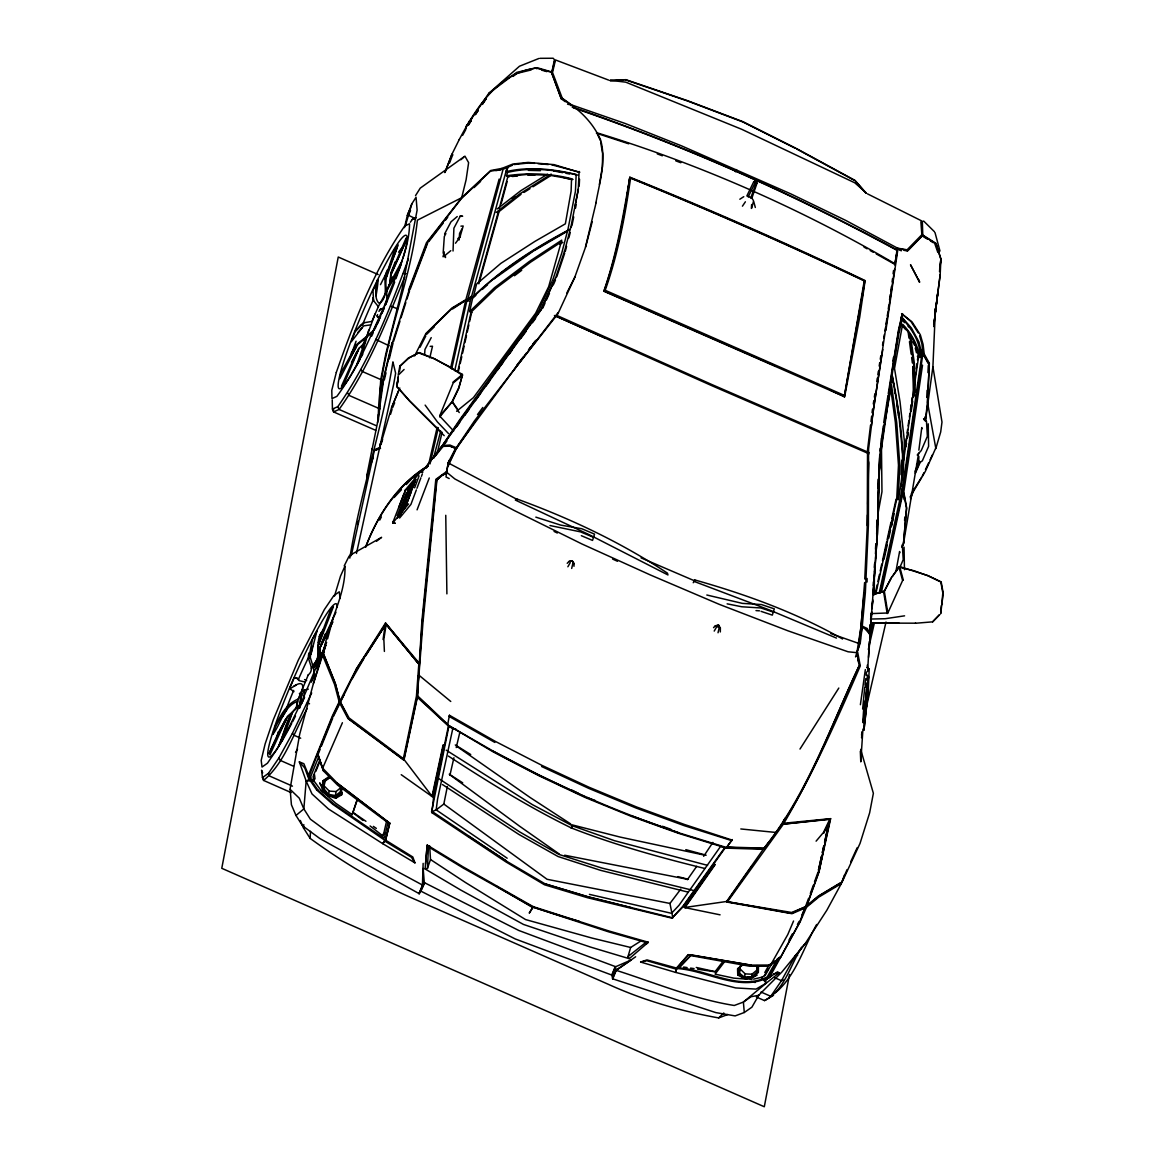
<?xml version="1.0" encoding="UTF-8"?>
<svg xmlns="http://www.w3.org/2000/svg" width="1165" height="1165" viewBox="0 0 1165 1165"><rect width="100%" height="100%" fill="white"/><g stroke="black" fill="none" stroke-linecap="round" stroke-linejoin="round"><path stroke-width="1.5" d="M378.348 420.114L379.193 405.012M378.334 420.361L378.363 414.711M864.765 579.005L867.27 525.648L867.532 449.996L870.546 425.123M867.066 582.019L867.11 578.466M573.981 566.307L574.025 563.656L572.19 560.744L569.015 561.457L567.209 563.321M720.319 631.954L720.363 627.979L718.543 625.066L715.354 625.78L713.548 627.644M866.454 698.272L867.954 686.447L867.008 682.617M867.881 505.362L868.508 462.534M751.92 979.532L743.896 978.294L737.765 975.047L738.086 968.363M738.013 973.663L743.896 978.294L752.299 977.755L758.357 972.411L757.032 966.105L756.9 972.178L751.687 976.751L744.45 977.144L739.411 973.125L739.527 967.052L743.445 963.615M758.357 972.411L758.473 965.843M867.27 525.648L867.474 514.93M867.677 504.212L868.493 461.355M319.356 656.798L320.317 646.881L332.622 621.819M319.589 657.118L319.909 647.784L325.283 633.935M867.313 695.228L864.546 721.222L864.809 709.15M739.411 973.125L740.634 964.78M389.838 283.43L390.872 273.032L395.27 261.761M389.984 284.012L391.091 273.964L406.41 240.019L406.104 238.097L391.047 273.076M756.9 972.178L757.002 965.581M876.677 527.497L876.895 520.347M877.827 488.208L878.075 479.281M877.493 520.507L876.677 540.225M877.813 509.833L878.687 479.543M878.993 468.854L879.75 454.598M323.826 788.705L324.831 780.259L323.826 788.705L328.559 794.355L335.476 795.593L340.559 791.705L340.806 788.953M589.417 894.37L671.491 913.316L679.064 905.22L720.654 846.314L726.421 848.149L763.192 849.3C806.792 795.054 830.048 727.572 859.479 665.23L856.668 652.648L848.105 651.788L788.137 630.877L719.213 604.329L650.507 575.029L582.107 544.055L513.911 510.343L454.874 478.961L447.2 472.684L441.753 475.611L436.569 480.271L422.211 622.765L417.303 696.335L403.731 760.075L347.986 718.557L339.597 702.874L344.228 694.325M418.555 675.409L417.376 697.311L404.007 759.959L348.495 718.703L340.238 702.116L335.2 683.098L323.579 653.973M862.653 708.99L864.765 686.971M877.362 519.677L876.663 534.051M877.857 505.377L878.599 483.926M878.963 473.208L882.706 433.438L891.56 385.105L896.773 423.055L899.861 465.84L898.099 499.843C907.797 457.816 899.686 413.939 891.618 372.319M335.68 798.316L335.986 796.976L341.928 792.477L341.665 794.807L335.68 798.316L327.918 795.462L322.472 788.836L322.763 780.958L328.545 776.895L331.617 778.366M340.559 791.705L340.748 786.637M902.001 491.936L922.534 350.112M864.75 704.432L863.964 730.062L868.158 693.175L869.207 669.074L867.095 667.341M874.26 594.849L874.362 575.583M901.142 474.65L901.768 460.19M925.534 420.463L932.903 366.727L935.466 308.142L934.869 313.56M378.348 415.09C379.557 348.291 410.357 286.444 417.376 220.185L461.69 197.715L490.683 170.512L501.911 168.401L512.906 164.032L528.124 162.416L554.132 164.644L579.151 172.274M533.483 906.792L462.898 866.76L427.191 845.076L425.094 868.944L427.453 868.406L428.443 846.853L427.191 845.076L425.516 864.051M866.178 694.631L866.425 689.432M857.105 651.351L860.979 626.755L864.605 582.558M926.758 397.425L927.092 390.333M927.952 372.611L928.287 365.533M940.184 274.591L934.956 315.365L940.184 274.591L940.898 259.329L935.99 243.82L922.665 235.403L907.258 250.912L904.025 250.344M446.763 473.092L442.045 475.014L436.977 479.543L422.968 622.489L417.303 696.335L447.826 725.125M867.619 671.491L869.308 641.653M579.194 186.182L579.544 179.25M727.79 1014.526L718.659 1017.919C680.957 1011.22 643.531 1000.269 608.64 984.44L414.842 899.264C377.722 883.405 342.728 862.085 310.108 838.363L310.502 831.329M379.353 413.153L380.154 398.881L383.474 378.581L392.066 342.525M310.108 838.363L303.584 828.082L303.788 824.587M379.746 395.94L380.737 379.615L385.775 354.073L402.056 289.299L417.114 210.108L416.051 197.249L411.871 203.744L407.546 214.855L414.973 218.394L412.308 219.457L410.342 222.209M874.362 572L874.915 562.972M875.454 553.928L876.007 544.9M863.789 706.34L863.411 720.727M867.051 680.331L867.401 675.03M873.153 585.514L873.386 581.874M874.318 567.355L874.551 563.714M875.483 549.196L875.832 543.749M873.197 594.558L874.012 581.888M874.362 576.457L875.177 563.773M875.512 558.341L876.444 543.851M862.945 729.072L860.775 761.866L860.323 751.207M864.343 710.184L864.313 715.558L863.906 709.339M459.126 239.99L459.578 233.408L461.937 228.966M864.852 707.446L867.954 681.277L866.978 693.845M424.613 354.393L424.963 349.442L431.225 337.617M339.932 701.053L356.359 668.972L385.513 623.013L419.254 664.603L421.832 621.731L435.812 479.368L446.486 471.65L448.598 461.879L455.617 448.292L449.981 446.18L441.768 446.399L421.628 472.407M873.109 594.135L874.012 581.466M874.274 577.84L877.376 534.4L879.764 460.219L892.594 371.679L898.87 333.438L902.467 317.856L911.423 328.02L918.981 342.044L921.835 354.204L920.598 353.927L921.69 355.077L921.719 351.277M918.632 453.258L903.53 543.385L902.074 546.56M918.865 450.127L921.777 427.555L921.966 428.764M868.537 657.351L870.197 634.692L866.92 629.333L862.187 626.988L860.28 642.818L856.77 653.23L857.498 656.143M904.448 569.67L904.069 547.157M941.291 605.596L940.694 613.693L943.228 593.16L941.189 581.947L927.966 575.612L899.686 566.598L891.036 578.16L884.293 591.034L873.066 594.456L883.507 591.733M941.975 603.688L942.674 594.281M333.307 716.664L356.548 669.38L385.921 624.265L418.832 664.006L416.444 696.131L403.381 758.663L432.39 796.729L443.516 745.149L433.642 796.845L431.909 812.66L505.858 861.867L544.492 884.774L587.364 897.691L671.943 918.151L683.258 906.545L714.8 864.372L684.467 907.52L720.087 914.831M339.597 702.874L332.593 716.825L317.521 754.061L322.647 768.157L337.733 783.594L389.78 823.145L385.746 839.455L382.732 843.678L385.586 840.154L412.818 856.989L414.929 862.857L382.732 843.678L328.384 808.932L312.002 793.948L306.162 781.001L309.031 779.618L308.507 775.075L303.861 763.701L299.332 761.91L306.162 781.001L303.847 808.889L310.356 819.17L327.787 832.014L375.29 859.566L422.735 885.196L424.308 882.764L423.157 868.449L422.735 885.196L419.254 893.701L319.924 838.582L302.492 825.752L295.983 815.471L291.425 804.782L290.085 788.967L299.696 734.154L313.414 683.549L324.642 646.022L325.778 645.512L325.195 644.158C330.773 618.12 345.83 592.985 344.971 566.132L340.515 576.093L334.471 596.116M299.522 706.238L297.177 707.767M876.226 253.912L895.04 264.455L897.006 249.893L896.569 250.635L898.011 248.465L885.91 330.321M423.143 863.382L422.444 885.167L418.949 893.671M904.564 520.464L904.87 516.925M903.53 543.385L906.647 507.692L903.792 492.14L922.52 365.155M370.587 324.875L363.786 325.851L358.063 332.302M869.192 633.483C871.988 636.512 863.702 627.382 862.289 625.954L865.362 592.665L868.406 524.92L868.58 449.064L873.59 408.085L882.793 349.485M869.614 628.532L869.935 624.979M871.74 612.135L870.139 633.469L869.338 633.716M872.061 608.669L872.862 599.99M420.652 471.694L405.464 489.824L404.75 492.111M862.187 626.988L861.11 627.513L861.037 625.649L864.095 593.218M869.731 631.037L870.24 625.794M870.91 618.819L871.58 611.843M872.09 606.601L872.585 601.373M688.384 954.645L677.069 967.489L675.569 972.382L640.634 962.057L646.968 959.902L676.778 968.13L688.384 954.645L751.352 965.202M299.507 708.335L301.604 695.316M751.687 976.751L751.949 974.217L756.871 970.154M864.474 710.752L863.149 722.751L863.935 703.369M864.998 705.757L865.682 699.408M863.964 730.062L867.197 700.078M917.35 356.315L919.942 357.466C921.136 342.029 911.074 327.846 900.909 317.142M867.372 698.388L868.158 693.175M933.689 324.365L934.272 318.962M861.547 735.246L861.94 731.707M924.515 420.492L924.908 416.939M871.376 425.997L871.959 420.783M872.352 417.303L894.604 269.231M296.463 707.548L298.458 698.563L308.332 674.71M939.5 271.62L940.898 259.329M925.374 420.682L927.384 403.134L929.262 363.975L923.248 354.393L928.374 363.757M878.978 473.514L880.827 457.466L880.187 448.554M417.376 697.311L448.86 726.378L431.56 811.845L436.176 809.879L443.821 804.054L447.36 786.521M864.969 685.195L865.755 678.583M866.148 675.278L866.542 671.987M864.94 705.102L865.537 700.034M864.313 715.558L866.09 700.383M864.43 715.397L866.25 699.976M866.105 703.194L866.512 699.699M867.343 692.709L868.449 677.054M310.618 654.439L310.283 657.468L312.803 665.506C322.996 656.536 313.807 643.255 321.715 631.969M865.843 687.423L866.25 684.001M866.906 691.588L864.517 721.077M866.236 702.524L866.658 699.015M867.284 693.743L868.522 676.093M939.631 269.363L940.883 258.805L935.99 243.354L922.782 235.082L922.331 221.408L923.714 221.102L934.403 231.675M933.748 326.564L937.781 292.706L934.927 315.395M410.852 485.543L401.168 512.003L410.852 485.543L412.701 483.329L413.968 483.49M870.983 421.57L871.638 416.24M872.061 412.687L872.498 409.133M309.206 652.662C305.55 660.744 316.414 668.157 308.142 675.045M892.113 281.901L892.507 278.668M893.104 273.819L893.511 270.586M880.187 451.03L883.303 426.026M468.243 125.063L471.243 120.636L468.243 125.063L467.981 123.941L488.732 93.404L516.692 72.376L537.167 67.701L536.41 68.691M866.163 695.068L866.789 690.102M866.309 698.723L867.954 686.447M934.272 320.623L933.849 324.088M858.911 643.59L860.92 627.848M896.074 570.646L899.598 551.526L899.846 552.793M335.476 795.593L336.03 791.574L340.937 787.569M888.342 308.696L888.822 305.157M889.55 299.842L890.264 294.527M860.396 638.697L859.697 643.75L830.863 633.614M861.081 633.644L862.013 626.901M861.547 737.736L862.231 732.77M913.957 385.091L914.714 379.732M915.209 376.164L915.719 372.582M916.214 369.014L916.971 363.655M917.481 360.072L917.976 356.505M860.396 704.694L865.333 669.627M921.835 354.204L922.491 349.587M376.062 295.706C382.513 257.873 369.669 297.774 379.659 303.599C390.639 293.915 381.028 281.712 387.421 269.945M399.755 366.553L408.318 358.063L419.313 352.573L434.312 358.645L462.447 374.431L458.879 388.207L452.588 401.299L439.671 415.992L453.636 431.021M907.317 437.894L908.074 432.594L907.346 437.836M907.069 433.016L907.593 429.477M908.103 425.924L908.86 420.609M909.37 417.07L909.894 413.517M910.404 409.978L911.161 404.663M911.671 401.11L912.195 397.571M399.537 371.489L400.396 365.664L408.886 358.048L418.512 352.849L434.137 358.747L448.656 366.261L462.49 375.305L458.69 387.785L452.253 401.284M383.067 639.498L385.28 624.396L386.183 624.251L418.832 664.006M890.73 291.367L891.414 286.634M911.234 411.158L912.719 401.066M397.935 380.038L396.857 386.62L398.255 376.732L396.857 386.62L409.527 400.978L444.2 435.666M751.352 208.448L751.629 204.53M844.64 396.77L603.98 291.294C617.028 254.378 624.425 215.875 629.843 177.182C709.281 209.19 787.831 243.703 865.129 280.605L859.712 317.142L844.64 396.77L830.456 390.217M623.916 79.992L609.921 80.574L625.838 79.671L687.423 100.656L743.008 121.713L796.802 148.727L855.139 180.459L866.09 193.172L856.086 181.944M627.09 195.458L629.843 177.182C623.275 215.554 616.693 254.057 603.907 290.959L605.188 290.274C618.076 253.926 625.095 215.947 630.615 177.881L629.77 177.852C709.019 210.02 787.424 244.475 864.707 281.115L844.552 395.168M903.37 457.801L904.171 452.486M904.695 448.962L905.234 445.423M905.773 441.885L906.312 438.346M903.516 460.83L918.544 356.839C916.404 344.927 910.753 333.641 902.322 324.948M906.02 446.719L906.559 443.181M901.317 485.193L903.37 471.709L904.346 440.705L900.035 401.852L894.516 368.504L902.584 324.263C911.496 333.292 917.758 344.927 919.942 357.466M630.615 177.881C709.441 209.875 787.438 244.14 864.299 280.59L844.232 396.886M862.013 298.706L864.445 282.862M884.978 330.933L885.502 327.525M886.026 324.132L886.813 319.035M887.337 315.628L887.861 312.235M902.642 491.63L922.898 353.781L921.908 343.792L919.622 335.87M380.285 443.603L379.659 447.622L380.445 448.365L375.319 450.404M873.299 403.964L873.823 400.512M874.362 397.076L874.9 393.624M876.764 381.552L877.303 378.115M351.262 555.676L374.387 450.316L379.513 448.292L391.746 407.095L399.275 388.979M449.763 459.622L448.175 462.884L445.991 476.922L449.209 478.567M877.827 374.664L878.381 371.227M879.182 366.072L879.721 362.635M880.259 359.213L880.798 355.776M883.74 422.458L888.007 395.372M888.269 393.668L898.448 330.278L902.176 314.142L912.079 321.962L920.321 334.777L923.059 344.301L924.224 354.014L929.35 363.305L927.515 402.449L935.757 448.03L925.374 471.301L910.083 497.076M761.08 611.363L772.322 615.12L774.317 608.858L761.473 604.562L742.338 603.368L706.82 595.009M308.579 658.735L312.613 639.017L317.288 630.615M325.195 644.158L323.113 656.478L334.588 684.51L339.161 701.84L332.316 716.067L308.507 775.075M882.531 345.248L883.143 341.665M883.754 338.083L884.366 334.515M892.841 361.034L893.453 357.451M599.393 184.405L602.392 166.915L602.611 153.532L600.674 142.188M399.901 365.577L398.182 375.247L404.08 369.48M877.9 514.158L881.963 491.776L881.366 438.186M447.622 724.892L449.428 715.266L495.096 741.26L541.914 765.361L588.878 787.176L636.658 807.01L684.583 824.529L732.086 840.067L726.043 848.004L678.613 833.354L631.547 816.461L584.903 797.37L538.725 775.657L492.97 751.76L447.622 724.892L493.086 751.076L538.958 775.031L584.772 796.7M578.364 188.919L570.821 227.393M595.912 202.856C599.596 182.206 606.397 160.988 600.659 140.033C594.529 125.835 583.767 113.82 571.258 104.85L570.763 105.564M895.608 261.572L897.312 250.082C793.103 193.652 684.219 145.407 572.102 106.991M574.782 207.982L578.262 189.546L579.107 171.459M575.525 208.098L576.151 204.749M377.547 422.633L383.664 379.47L392.212 343.427L408.988 290.522L427.453 242.393L461.515 198.385L490.494 171.138L502.29 169.376L501.911 168.401M449.428 715.266L449.209 716.46L494.848 742.425M789.506 974.479L764.298 1106.75L221.772 868.304L338.243 257.014L378.188 274.576M894.589 264.848L896.642 254.203M829.596 819.679L830.645 818.645L818.908 872.265L806.675 906.195L791.297 913.316L726.625 901.477L684.467 907.52M314.448 665.696L318.234 657.613L311.39 668.39M367.252 335.928L361.077 356.577M366.786 475.873L372.247 448.452M372.028 449.748L377.78 421.308M571.913 225.762L573.719 216.938M818.908 872.265L824.252 845.979M824.966 842.47L828.519 824.937M349.806 558.122C360.436 491.848 382.455 428.108 392.925 361.849L395.619 373.222L393.668 384.275L379.659 447.622L374.533 449.661M357.67 524.425L358.339 521.119M367.004 478.961L367.048 474.33M433.642 796.845L448.394 726.188M596.174 202.346L585.485 247.053M443.093 744.901L432.055 796.132L431.181 795.739M356.519 344.709L340.85 373.106L339.831 378.683L355.908 347.549M366.815 336.816L368.708 330.146M356.461 553.448L379.12 450.069M887.089 539.817L891.007 522.124M891.793 518.6L896.089 499.144M875.629 591.747L877.158 584.815M877.929 581.35L879.458 574.432M880.216 570.966L881.745 564.049M882.502 560.583L886.711 541.536M875.832 593.728L896.701 499.232L898.477 465.228L895.375 422.444L890.643 387.945M888.706 538.361L890.511 530.177M891.24 526.886L894.167 513.707M879.138 593.276L902.715 486.533L901.535 486.009M823.844 845.761L822.301 852.765L823.83 845.863M824.616 842.251L828.475 824.733M824.602 842.368L828.446 824.922M472.437 297.425L471.228 296.9L466.845 300.832L451.685 368.897M472.247 312.686L469.655 311.536L472.757 297.57C500.499 270.207 533.832 249.208 567.908 230.728M462.578 353.228L464.151 346.165M464.937 342.627L466.495 335.549M467.281 332.025L468.854 324.948M469.641 321.409L471.199 314.346M902.948 492.897L881.468 592.024M328.559 794.355L329.273 791.093L324.642 786.404M744.45 977.144L745.178 973.882L740.503 969.353M891.327 526.303L892.885 519.328M869.731 627.833L870.517 624.353M869.833 634.867L872.556 622.736M450.535 368.402L465.694 300.322L469.131 301.036M448.86 726.378L452.792 728.576L437.559 799.074L436.176 809.879L507.168 858.212M902.598 313.618L898.856 329.768L892.594 368.198L879.648 458.063L877.478 533.06L870.139 633.469L867.066 628.386L861.037 625.649M884.046 559.113L887.22 545.031M879.939 593.247L902.511 492.314L902.715 486.533L901.361 486.154M449.894 775.38L453.913 757.76M571.695 568.447L572.787 563.656L574.025 563.656L572.19 560.744L569.015 561.457M718.033 632.77L719.125 627.979L720.363 627.979L715.354 625.78M886.012 622.037L866.207 707.854M428.764 463.888L437.166 427.322M430.016 463.918L438.346 427.672M454.714 370.659L471.228 296.9L472.262 297.57M457.641 371.955L471.068 312.162L495.926 288.308L530.643 262.14L561.676 241.738M458.209 372.203L459.403 367.033M460.204 363.582L461.791 356.679M869.658 638.143L873.226 622.605M868.333 649.415L874.318 623.29M320.026 749.532L318.045 754.469L318.526 757.279L310.822 776.24L311.332 780.594L317.885 790.03L333.569 803.835L383.431 837.985L382.382 835.32L383.431 834.854L386.678 820.786L387.93 822.738L384.523 837.475L385.746 839.455M429.783 357.859L432.506 346.238L430.162 346.369M404.488 227.612L407.328 215.525L410.022 209.904M440.705 431.035L433.482 458.18M437.239 452.967L442.103 432.259M456.243 747.566L459.694 732.901M312.54 646.371L310.909 654.351M311.011 654.046L316.997 630.775M384.348 379.848L385.994 372.873M389.299 358.922L393.013 343.224M608.698 80.123L555.487 59.954L552.53 72.478L562.258 98.239L571.636 104.908L625.343 123.548L681.54 145.858L790.918 193.929L845.717 220.403L897.516 248.145L907.113 249.805L921.792 234.762L921.369 220.753L867.444 193.841M565.36 101.734L561.297 98.865L551.7 73.075L554.438 59.706L553.171 58.25L539.992 58.323M387.741 288.425L392.59 277.081M535.827 517.129L560.642 525.095L581.772 528.735L594.543 534.123L592.534 540.414L581.335 535.696M446.457 472.582L447.229 469.495M448.015 466.422L455.573 449.705M385.586 840.154L389.78 823.145M751.774 208.04L753.566 200.977L755.313 207.457M676.778 968.13L675.569 972.382L735.683 987.935L756.041 989.1L766.191 983.187L779.196 972.819L777.477 971.858L765.39 980.187L766.191 983.187L743.387 1002.06L734.256 1005.482C693.612 999.002 655.298 982.779 616.241 970.343L615.251 966.557L518.789 930.471L424.613 882.764L419.254 893.701M318.598 645.075L333.408 606.703M592.199 221.772L585.747 246.543L574.738 277.372L566.787 293.085M564.515 251.378L570.908 226.811M565.243 251.553L566.598 246.412M568.855 237.835L570.209 232.68M327.54 638.886L333.321 617.334M444.346 251.946L443.05 256.722L444.2 256.213M499.232 208.52L507.925 176.366L526.595 174.502L545.788 175.085M501.183 203.671L507.139 181.624M499.144 179.09L465.869 299.667L452.107 307.924L425.924 333.467L414.609 355.966M385.105 278.974L394.571 249.703L397.935 244.635C394.163 259.81 382.469 274.43 386.795 290.828L387.246 290.289M512.469 165.226L507.692 167.279L506.382 171.605L507.241 172.245L505.799 172.289L507.794 167.833L507.125 167.527L471.403 297.09L466.845 300.832M498.285 211.957L478.422 283.008M498.868 212.205L478.844 283.823M435.098 456.287L459.622 419.866L538.885 310.4L552.88 279.556L561.778 252.936L568.025 229.039L575.437 191.293L576.18 174.444C553.448 169.1 529.376 166.231 506.382 171.605M467.325 300.89L503.091 169.274L507.125 167.527M475.844 295.298L473.238 297.643L476.543 284.114L500.863 263.363L534.924 241.388L565.36 223.84L571.112 191.118L571.534 178.769C550.361 173.206 528.138 172.755 506.513 175.755L507.649 172.391C530.716 166.784 554.962 169.813 577.811 175.143M405.347 225.864L411.871 203.744M532.915 906.545L609.266 931.083L648.322 942.252L629.26 958.679L628.008 956.552L630.644 947.48L641.449 940.636M935.757 448.7L940.694 431.982L941.99 422.079L932.903 366.727M892.288 576.588L898.929 566.787L902.598 580.534L887.846 612.979L870.925 613.62M356.839 364.776L366.32 337.515M371.781 462.083L373.295 457.073M292.459 712.499L283.037 738.683M693.597 890.497L601.941 868.071L559.025 854.469L519.692 831.927L438.375 778.322M393.537 341.534L399.945 321.22M401.022 317.841L405.828 302.609M406.891 299.216L409.57 290.755M381.057 444.36L382.63 439.365M390.479 414.391L392.052 409.396M855.532 656.929L859.188 645.395M293.609 686.302C306.715 677.943 303.279 691.209 298.182 699.029C283.94 704.985 277.285 720.975 272.799 734.445C281.187 723.611 283.357 706.704 297.454 701.345L296.056 708.888L287.449 716.402L279.818 729.756L269.057 753.245L269.974 754.76L285.862 720.057M313.414 683.549L325.778 645.512M327.642 796.117L335.666 803.18L352.18 814.641L357.306 799.001M352.18 814.641L357.262 799.933M401.284 262.649C399.231 275.785 383.227 284.741 387.377 299.07M365.024 341.913C364.558 333.569 374.373 333.015 376.018 326.433A83.691 9.058 -66.4 0 0 380.62 316.414M555.516 278.202L564.603 250.839M556.797 276.731L564.676 253.242M405.464 489.824L399.056 506.659M375.654 430.307L333.583 411.929L332.433 409.09L337.792 406.658C369.261 361.791 389.605 310.007 408.449 258.834M427.453 868.406L430.497 859.522L429.681 845.936M751.876 198.123L757.002 183.225L756.012 180.939L753.726 181.798L746.867 195.924L751.876 198.123L753.231 200.205M393.188 521.454L392.678 522.925L395.212 523.289L392.678 522.925L403.818 494.31M910.477 499.13L914.001 489.052M431.909 812.66L432.23 811.757M690.19 954.703L750.784 965.13L770.589 965.028L780.477 957.528L799.671 922.112L808.568 898.404M810.345 893.468L813.316 885.225M814.495 881.934L818.063 872.046M771.215 839.79L763.716 848.586L726.465 901.681L791.661 912.472L806.326 906.428L818.587 872.454L830.077 819.883L829.349 819.024L830.077 819.883L823.771 833.193M279.323 744.581L290.58 715.456M407.473 496.974L410.75 487.931M397.6 246.208L386.795 276.556M318.293 642.76L330.918 608.902L333.175 606.688M323.433 630.28L318.336 645.221L318.54 656.914L319.865 656.594M750.741 197.933L756.26 183.109L756.012 180.939L753.726 181.798L757.002 183.225L754.483 181.915M384.654 306.089L387.1 299.507M385.833 304.036L387.086 300.686M401.794 512.221L406.352 500.003M411.362 491.368L406.279 504.955L397.163 515.847L406.352 492.635M414.609 487.815L419.08 475.888M671.943 918.151L682.807 906.355L724.747 847.625M805.481 943.169L826.859 910.2L841.319 883.609L844.683 874.595M806.675 906.195L819.184 895.812L841.669 882.473L846.999 869.702M416.356 489.897L410.925 504.416L399.595 518.032M416.968 488.281L420.871 477.839M421.439 476.354L422.371 473.864M408.522 290.289L426.477 242.684L461.69 197.715L466.102 179.774L468.621 162.663L464.937 156.154L420.245 188.133L415.526 195.618M413.327 485.179L404.27 509.12M410.197 289.109L427.628 243.063M323.579 652.254L321.802 657.424M357.946 350.738L343.777 384.508L341.622 386.27M444.841 172.609L451.685 154.756L459.345 139.349M445.205 171.925L452.005 154.13L452.661 154.872L449.574 162.954M417.07 509.848L429.259 477.97M372.727 297.803L373.455 300.512L378.348 306.643L371.926 321.438L363.815 322.778L360.975 324.802L355.15 331.486L351.379 341.68L362.067 327.86M361.747 347.927L364.762 340.18M288.905 720.858L292.371 712.223M326.622 642.425L302.973 698.723L289.269 726.829L276.95 749.226L267.469 763.192L262.008 767.065L261.193 760.352L265.139 743.896L273.353 719.664L298.298 660.133L324.321 609.63L333.802 595.665L339.277 591.791L340.078 598.504M399.377 513.183L403.236 503.411M403.847 501.867L407.532 492.547M398.357 516.343L407.575 493.072L409.687 490.465M404.677 276.921C386.125 322.501 367.936 369.232 339.044 409.439L333.583 411.929L333.51 408.813M321.365 746.241L332.651 718.295M319.807 760.002L313.123 776.443L313.618 780.594L306.162 781.001M315.846 771.317L319.195 763.104M735.261 171.517L736.062 169.551M735.814 171.765L736.615 169.799M420.827 891.269L424.613 882.764M758.881 995.012L751.906 1007.172L744.289 1012.501L735.144 1015.909L715.893 1012.618L612.746 978.848L611.756 975.061L615.251 966.557M612.033 975.309L615.513 966.804L631.284 959.916L615.979 970.125L612.484 978.629M612.746 978.848L616.241 970.343L635.653 956.771M317.521 754.061L309.424 775.366L309.846 780.113L316.647 789.943L332.87 804.389L384.537 840.096M391.6 407.765L399.813 388.018M392.576 407.735L394.629 402.799M312.089 680.273L313.88 675.948M322.647 768.157L342.408 722.722M365.723 546.735C378.13 514.202 397.862 483.737 428.371 465.636L426.055 468.345M341.505 386.139L356.869 351.626M365.664 547.215C377.926 514.406 398.284 484.582 428.283 465.694M375.013 313.953L366.815 336.321L356.286 344.753L351.175 353.243M859.027 665.958C829.844 727.674 807.869 795.477 763.716 848.586L726.144 847.45M793.554 921.005L787.773 934.563L770.589 965.028M526.391 353.082L455.384 449.195L474.49 420.871L558.093 312.599M298.764 679.428L297.308 678.176L294.075 678.074L289.619 688.471L293.915 691.66M899.802 567.588L903.225 559.651L902.293 544.652M915.297 472.32L919.535 462.549M841.319 883.609L818.587 897.239L806.5 907.229L800.209 921.704L769.381 977.624M407.546 214.855L410.24 209.234M410.531 210.443L408.332 215.467L407.328 215.525M380.853 315.278L384.086 307.837M915.035 471.199L919.418 461.194M802.001 914.831L804.869 908.278M291.163 792.593L263.596 780.433L262.46 777.579L268.46 773.342L278.872 757.978L292.415 733.382L311.681 692.942M439.671 415.992L453.17 383.008L462.49 375.305M748.236 196.841L756.012 180.939L756.114 182.628M915.311 473.383L920.437 461.762M353.024 361.106L359.475 347.854M555.574 277.78L541.259 309.337L460.918 419.05L442.613 445.569L443.282 446.297M554.773 279.848L541.288 309.599L442.613 445.569L449.908 445.045L456.942 448.059M542.715 308.201L544.972 303.235M546.472 299.929L549.472 293.303M553.229 285.032L555.472 280.066M269.217 753.274L285.483 719.315M901.943 547.23L903.399 544.055L906.516 508.391L903.661 492.81M842.557 638.988C796.248 612.674 745.833 594.325 694.675 579.908L694.005 581.379L769.628 610.052L836.47 638.085M850.668 861.809L857.265 847.61M842.164 881.905L860.032 843.416L869.643 812.835L873.371 793.292L860.673 749.386M377.344 323.783L379.353 319.472M320.972 644.507L335.971 612.222M303.497 699.466L299.463 707.971L300.279 699.51L302.58 693.379M575 276.848L557.875 313.895L513.619 370.222M922.345 476.092L923.903 472.801M925.461 469.524L928.578 462.971M930.151 459.694L932.481 454.772M377.693 280.75L372.989 290.478L373.557 300.89M378.246 306.759L386.547 291.483M351.481 362.373L358.616 348.699L365.388 342.073M756.347 997.022L764.517 1000.589C784.394 990.541 790.38 965.173 801.564 947.291M280.357 730.819L287.435 717.159L292.619 712.179M307.225 708.538C293.624 732.596 285.192 762.318 263.596 780.433L263.232 777.434M816.65 924.486C803.646 947.174 796.044 975.688 775.439 992.726M391.294 274.125L406.41 240.019M434.05 457.758L435.506 454.831M344.214 565.899L349.107 556.098M693.248 582.733L694.675 579.908M332.782 622.023L320.477 647.099M420.012 347.272L425.808 335.928M352.209 678.758L363.684 658.895M448.787 463.335L456.258 448.875L474.679 422.079M379.717 520.114L381.392 516.896M884.395 591.223L891.356 577.942M444.608 233.932L451.015 221.816L457.233 216.544M445.889 233.553L444.316 236.524L443.166 252.994L445.496 257.538L445.278 255.252L450.797 250.664M388.862 285.25L401.226 262.343M466.291 128.339L465.811 126.839L471.723 118.466L471.286 119.048M788.967 940.14L792.36 933.893M797.443 924.515L799.132 921.384M356.796 364.47L360.218 358.165M459.272 139.538C475.728 108.301 498.067 72.958 536.089 68.051L551.569 72.303L561.297 98.865L562.258 98.239M462.563 135.417L465.811 129.504M350.286 357.306L357.888 344.287L366.48 337.471M780.477 957.528L779.647 957.339L768.565 977.158C740.081 992.711 706.165 970.037 676.69 968.508M816.097 841.159L823.437 832.48L829.771 819.33L782.458 824.238L783.885 823.247C813.388 772.876 837.14 719.431 860.28 665.929L857.702 652.385M764.793 972.513L768.288 966.295M772.308 962.756L765.318 975.178L761.662 977.508L766.191 983.187M783.462 821.005L785.094 818.136M764.444 975.615L765.74 973.328M766.628 971.785L768.376 968.712M567.865 566.773L570.282 562.564M714.203 631.081L716.635 626.887M399.26 269.406L387.435 289.546M315.38 663.176L324.656 648.701M742.425 206.176L745.396 201.793M282.207 717.174L287.114 709.237M911.176 494.018L921.413 477.577M783.331 824.208L727.848 901.259M455.486 243.237L459.884 237.354L463.189 226.01L460.932 226.141M365.562 655.939L384.698 625.838M838.815 688.049L799.991 749.051M408.566 503.95L392.867 522.823M279.556 744.566L282.483 740.314M405.886 505.726L414.813 482.106L407.371 491.834M288.716 705.087L275.158 726.436M356.359 668.972L384.552 625.998M477.504 414.58L482.805 407.473M703.66 856.304L712.878 842.412M725.212 847.858L683.258 906.545M313.487 668.259L320.681 658.385M315.424 664.967L313.312 667.996L314.667 674.273M444.972 443.763L446.938 440.923M456.753 426.696L459.694 422.429M596.422 133.218L596.757 132.737C700.879 164.673 801.374 208.986 895.375 263.974L895.04 264.455M680.782 889.113L669.948 903.443L672.846 917.889L587.699 896.817L544.579 883.769M687.335 879.735L696.699 866.338M715.252 864.517L685.122 907.346L685.937 907.71M728.023 845.411L732.188 839.543M751.862 866.134L726.669 902.016L791.996 913.695L805.758 907.753M464.82 415.221L469.029 409.396M475.335 400.658L480.592 393.377M485.863 386.096L490.072 380.271M497.426 370.077L499.537 367.164M435.71 455.5L443.093 446.384M500.601 365.723L502.712 362.868M509.09 354.276L512.265 349.966M520.755 338.505L526.056 331.355M532.42 322.749L535.594 318.453M528.531 350.228L535.973 340.238M523.129 357.087L516.517 365.577M528.517 349.922L530.672 347.053M532.827 344.185L534.997 341.316M383.431 834.854L384.814 833.019M313.618 780.594L315.001 778.759L314.506 774.608M382.382 835.32L383.766 833.499M436.569 480.286L441.914 475.495L447.2 472.684M861.11 627.513L862.289 625.954M794.661 957.382L805.277 943.446L781.948 971.945L758.663 995.318L751.003 996.73L743.387 1002.06L744.289 1012.501M935.408 242.728L934.767 243.572L937.825 252.383M723.378 960.848L715.004 971.814L697.573 969.163M746.852 979.153L733.746 978.134L715.092 974.144L725.314 960.746M428.735 241.636L443.253 223.025M445.481 220.156L447.709 217.302M408.274 489.504L416.065 479.529M428.298 463.859L441.768 446.399L449.486 445.86L455.617 448.292M377.562 314.579L377.183 316.676L379.557 318.249M411.798 487.844L413.925 485.223M411.682 487.465L413.75 484.917M408.1 490.349L410.619 487.261M411.099 486.679L415.322 481.48M299.813 704.898L296.667 707.956M398.532 516.241L402.755 511.231M401.11 513.852L397.44 518.061M840.839 882.546L818.078 896.278L805.598 906.647L806.5 907.229M401.197 511.799L402.391 510.576M439.729 416.924L452.588 401.299M779.647 957.339L777.332 958.941L767.269 976.852C739.659 991.226 707.475 969.644 679.108 967.94L691.471 954.747L679.399 967.081L677.069 967.489M917.205 455.02L921.238 450.578L927.384 436.293L926.466 421.293L923.568 418.818L925.389 420.783M941.742 604.766L942.427 604.023M897.516 248.145L896.001 249.791C792.608 193.769 684.525 145.873 573.253 107.777M902.293 486.475L902.846 485.863L901.652 485.339M296.376 684.976L289.663 688.85M394.134 497.513L401.43 489.708M406.279 484.509L411.143 479.296M907.113 249.805L907.258 250.912L908.19 250.402L922.665 235.403M379.542 309.992L384.392 307.618M932.626 621.848L939.616 614.654L932.626 621.848L915.326 623.275M380.649 308.74L378.96 311.39M425.778 334.137L451.933 308.594L465.694 300.322L452.588 308.958M426.623 334.311L434.414 326.71M718.659 1017.919L723.8 1012.982M465.811 126.839L467.981 124.742M469.655 311.536L494.528 287.682L529.23 261.528L561.748 240.15L548.671 286.634L535.638 313.239L473.427 397.644L456.607 411.289M474.038 187.594L480.592 181.434M299.434 704.985C286.342 714.451 285.075 732.377 278.668 745.95L278.741 746.183M482.339 289.415L487.538 284.726M494.033 278.857L532.638 251.596M472.917 296.915C501.125 269.29 534.851 247.752 569.612 229.403M467.005 300.177L471.388 296.245L472.597 296.769M460.903 159.722L463.597 157.333M488.732 93.404L519.474 66.23L538.914 58.468M646.196 944.087L648.322 942.252L645.876 942.412L608.421 931.782L532.871 907.098L462.68 867.721L428.443 846.853M295.983 815.471L303.847 808.889L299.288 798.2L290.158 789.404M457.787 238.65L460.408 236.48M452.967 382.193L462.447 374.431M628.008 956.552L645.876 942.412M496.246 212.394L519.896 193.798L551.205 174.095M497.382 212.889L521.032 194.293M366.48 337.267L370.12 334.413M497.222 208.943L520.799 190.696L547.463 174.226M512.221 198.705L514.988 196.565M765.39 980.187L770.779 976.022M376.528 541.244L381.61 537.327L349.66 555.457M324.074 781.948L329.171 778.045L322.763 780.958M775.366 960.615L767.779 966.222L749.663 966.236L689.855 955.431M767.779 966.222L770.516 964.139M514.479 275.741L521.702 270.295M512.993 76.439L517.173 73.322M743.765 964.212L737.547 968.785L737.765 975.047M922.782 235.082L921.865 235.752L921.238 221.801M355.15 331.486L364.106 322.618M412.614 478.262L418.483 474.126M446.21 473.194L446.486 471.65M299.361 693.641L301.75 691.981M304.997 681.991L299.143 680.666L297.002 678.38L294.075 678.074M764.517 1000.589L773.531 995.318M304.182 698.053L304.152 690.059M559.826 244.3L562.768 242.378M739.833 199.23L743.765 196.681M524.017 192.414L529.988 188.672M532.958 186.793L550.856 175.536M534.182 250.664L566.671 231.617M422.837 472.247L420.216 471.738M752.299 977.755L757.075 975.09L753.77 975.891M456.127 447.447L455.384 449.195M412.308 219.457L416.327 217.622M923.248 354.393L924.224 354.014M471.199 120.33L469.364 121.044L469.568 122.849M716.591 625.765L718.543 625.066L719.096 626.872M898.841 567.093L913.855 570.719L927.879 575.743L940.81 581.932L942.791 592.708M459.855 216.18L462.665 216.239L460.16 216.355L453.899 228.194L453.039 251.014M308.303 689.141L303.803 690.19L303.861 691.952M784.03 980.013L781.497 980.682L774.973 977.828M743.896 978.294L750.478 976.692M518.92 72.914L531.167 69.958M753.609 979.139L762.099 977.158M640.634 962.057L646.808 960.732L676.384 969.193M495.897 170.629L500.688 169.697M773.473 973.925L779.196 972.819M904.579 615.834L885.196 618.717L870.459 619.052M432.39 796.729L401.241 774.696M782.458 824.238L827.965 819.213M514.056 164.542L529.274 162.911L534.473 163.362M783.885 823.247L830.645 818.645M512.265 176.498L517.435 176.002M797.617 955.417L795.36 955.606L781.497 980.682L770.779 996.308L760.993 992.027M386.183 624.251L383.853 639.279L384.392 651.424M870.575 623.071L915.661 623.188M875.614 622.896L898.972 623.086M528.357 170.367L540.414 170.673M403.41 273.527L406.003 273.6M549.283 175.187L572.947 179.381M527.774 175.012L534.764 175.231M726.945 847.042L764.022 848.149M726.378 847.465L753.449 848.28M745.178 973.882L751.949 974.217M755.998 610.606L759.478 610.824M329.273 791.093L336.03 791.574M316.647 789.943L317.885 790.03M379.513 448.292L380.445 448.365M537.939 163.653L548.351 164.556M551.817 164.847L579.821 172.202M740.809 828.956L776.749 832.538M451.685 154.756L452.661 154.872M610.256 80.327L625.751 82.162L741.726 129.3L854.79 182.818L866.148 192.793M452.792 728.576L455.85 729.013M683.622 967.037L687.102 967.562M690.597 968.1L694.078 968.625M908.19 250.402L897.909 248.626L901.273 250.854M897.574 249.194L900.807 249.776M669.948 903.443L547.055 879.284L443.821 804.054M312.861 779.458L320.71 790.016L327.918 795.462L335.986 796.976M687.627 879.313L564.676 855.226M554.205 171.022L562.695 172.682M566.088 173.337L569.496 173.993M727.135 603.834L741.799 606.776L760.934 607.97L773.778 612.266M564.049 177.866L572.452 179.57M559.36 854.091L519.415 826.072L450.01 774.871M704.446 855.125L620.159 837.082L572.146 824.878M696.262 967.46L715.281 971.668M567.544 104.18L571.098 104.996L561.108 97.86M687.758 892.04L600.587 870.342L558.064 856.523L518.818 834.402L442.452 784.54M430.497 859.522L465.374 882.444L525.59 919.578L591.907 938.043L630.644 947.48M707.534 865.347L614.436 840.679L572.277 825.752L532.347 804.607L446.195 750.158M631.634 907.753L588.005 896.744L544.987 883.798L506.163 860.979L432.113 811.452M629.26 958.679L590.495 947.072L523.449 924.428L460.699 890.016L425.094 868.944M704.752 868.464C659.565 857.353 614.654 844.916 571.287 827.922C528.59 807.039 488.179 781.963 448.379 756.056M677.841 876.604L688.369 879.342M339.161 701.84L340.238 702.116L335.535 684.204L324.059 655.414M685.806 849.635L706.179 855.212M385.513 623.013L418.919 662.841M568.811 918.384L579.151 921.267M549.982 525.532L580.519 531.866L593.305 537.254M532.871 907.55L529.245 913.127L532.871 907.098L567.093 917.874M537.167 67.701L551.526 71.91M541.914 70.206L546.807 71.633M726.844 847.596L678.729 832.8L631.648 815.893M390.479 306.031L397.702 308.9M731.78 840.649L684.219 825.65L636.323 808.131L588.849 788.428L541.638 766.526M598.111 133.771L628.721 143.805M625.678 79.919L687.277 100.889L742.848 121.946L795.011 148.144M662.463 826.276L670.894 829.291M679.21 832.888C614.887 811.204 552.589 783.812 493.072 751.207M586.942 797.515L595.3 800.559M611.756 975.061L515.309 938.975L421.118 891.269M657.264 153.882L662.317 155.79M675.773 160.843L680.826 162.736M603.907 290.959L775.482 366.014M695.345 581.16L641.07 557.875M869.061 452.632L712.587 384.858L556.491 315.264M868.639 453.607L712.165 385.833L554.933 315.73M389.125 345.787L375.669 339.394M382.076 380.125L362.504 371.591L360.8 369.567M376.295 425.706L339.044 409.439L337.792 406.658M605.188 290.274L844.159 395.314M379.906 408.886L349.078 395.43L347.651 392.925M553.39 170.556L554.525 171.051M908.132 326.462L909.253 326.957M506.513 175.755L509.105 176.891M300.686 738.202L294.163 735.319L292.415 733.382M293.391 766.177L280.343 760.425L278.872 757.978M292.473 786.127L269.727 776.094L268.46 773.342M554.409 315.511L605.8 338.389M304.546 679.574L306.657 680.52M612.601 559.069L617.494 561.282M554.059 531.415L557.307 533.017M572.131 790.161L578.423 793.409M448.175 462.884L517.464 499.61M796.627 148.96L854.964 180.691M864.008 247.082L867.11 248.815M870.211 250.562L873.328 252.295M366.902 474.956L367.732 475.422M500.571 888.618L532.216 907.258M923.292 236.626L927.602 239.233M930.456 240.966L933.325 242.699M384.363 840.853L411.478 857.309L414.929 862.857M496.057 885.881L499.071 887.745M455.282 744.945L470.718 754.541M307.473 702.495L309.526 703.806M449.239 774.201L462.709 782.836M570.646 823.903L530.133 797.515L456.578 746.183M468.053 835.858L506.236 860.804M379.601 318.613L377.052 315.715M352.558 812.121L365.927 821.281M373.368 826.378L376.339 828.402M867.11 667.516L869.207 669.074M387.93 822.738L337.588 785.123L323.491 770.953L318.526 757.279M403.381 758.663L349.063 717.946L340.093 701.519M337.486 783.302L389.794 823.407M353.068 812.748L362.999 820.451M370.091 825.956L381.421 834.766M419.138 675.365L450.768 701.476M901.579 313.618L910.928 321.467L918.253 332.855M320.71 790.016L326.491 795.098M417.623 695.898L447.739 724.324M440.603 431.705L409.512 400.731L396.828 386.358M448.525 433.598L437.37 421.89L425.138 405.114M754.323 981.862L755.007 982.605M299.332 761.91L304.779 767.939L309.031 779.618M901.215 318.861L904.564 322.676M902.263 325.719L905.671 329.593M452.53 402.318L459.243 412.57M452.69 402.275L457.073 408.434M327.918 795.462L319.661 782.851L322.472 788.836M868.143 453.389L868.639 454.204M912.748 341.84L914.452 344.971M919.447 281.77L910.506 264.732L919.622 282.294L918.632 279.556M918.894 456.403L918.559 463.277L916.52 464.544L922.331 460.874L928.607 446.312L928.228 423.812M554.744 60.726L551.7 73.075L551.569 72.303M596.757 132.737L600.383 140.572M300.337 820.451L303.584 828.082M262.678 772.919L261.572 770.225L262.46 777.579M318.045 754.469L323.491 770.953M892.011 374.562L898.594 412.512L902.598 453.316M935 232.549L939.98 251.043M899.686 566.598L903.312 580.126M915.268 348.087L916.506 352.777M856.843 653.667L857.688 656.958M903.545 496.275L904.142 499.639M883.58 591.645L887.177 613.576M893.031 381.042L893.584 384.508M894.429 389.693L894.982 393.158M896.948 405.274L898.419 415.745M884.293 591.034L887.846 612.979M858.066 658.4L858.809 663.569M910.244 333.962L914.423 363.698L915.093 392.256M858.11 658.604L858.823 663.613M909.37 333.263L913.972 367.004L914.554 395.896M908.249 332.768L908.962 338.083M909.457 341.636L911.146 354.073M911.627 357.626L912.355 362.941M867.284 665.142L867.619 668.55M913.375 366.771L913.957 391.76M332.229 399.945L332.433 409.09M912.836 366.494L913.462 397.207M445.758 515.294L446.894 593.873M341.607 787.467L341.665 794.807M280.721 743.11A83.691 8.825 -66.2 0 1 288.032 691.675A83.691 8.825 -66.2 0 1 337.195 607.285M323.506 652.648A83.691 8.825 -66.2 0 1 321.642 657.439M320.346 660.686A83.691 8.825 -66.2 0 1 316.997 668.885M314.23 675.467A83.691 8.825 -66.2 0 1 311.317 682.195M304.575 697.18A83.691 8.825 -66.2 0 1 301.56 703.602M295.488 716.067A83.691 8.825 -66.2 0 1 292.561 721.805M291.687 723.509A83.691 8.825 -66.2 0 1 281.77 741.391M297.556 749.124A82.933 8.985 -66.3 0 1 295.531 752.328M276.877 737.139A74.021 7.791 -66.2 0 1 278.435 731.576M285.323 711.407A74.021 7.791 -66.2 0 1 293.667 690.394M298.4 679.37A74.021 7.791 -66.2 0 1 309.409 655.546M319.21 636.498A74.021 7.791 -66.2 0 1 323.433 629.042M350.913 375.378A83.691 9.058 -66.4 0 1 344.636 358.878A83.691 9.058 -66.4 0 1 391.207 254.014A83.691 9.058 -66.4 0 1 402.842 258.426M402.391 259.897A83.691 9.058 -66.4 0 1 395.94 278.668M394.687 282.032A83.691 9.058 -66.4 0 1 385.615 304.764M384.232 308.055A83.691 9.058 -66.4 0 1 382.091 313.05M373.15 332.913A83.691 9.058 -66.4 0 1 371.577 336.277M362.854 353.956A83.691 9.058 -66.4 0 1 361.339 356.854M360.422 358.616A83.691 9.058 -66.4 0 1 351.684 374.125M351.262 354.815A74.021 8.024 -66.4 0 1 356.082 341.228M362.432 325.006A74.021 8.024 -66.4 0 1 373.514 299.42M380.504 284.653A74.021 8.024 -66.4 0 1 388.746 268.664M398.605 252.222A74.021 8.024 -66.4 0 1 402.231 247.606M372.713 331.996A23.052 2.476 -66.3 0 0 377.198 323.215A23.009 2.476 -66.3 0 0 379.178 319.064M415.497 479.019L407.313 490.261L415.497 479.019M821.529 856.275L818.456 870.299L821.529 856.333M336.306 372.421L331.792 390.275L331.981 398.59L336.86 396.377C357.524 368.606 370.63 336.146 384.814 304.793C393.901 278.348 409.119 252.237 409.57 223.782L404.706 225.995C373.849 270.397 354.131 321.671 336.306 372.421M572.19 825.97L571.272 827.907L572.19 825.97M478.262 110.326L475.262 114.738L478.262 110.311M486.271 98.515L482.266 104.428L486.286 98.515M516.386 498.795L515.338 500.076L589.359 534.764L667.953 574.957L667.443 573.136C620.523 542.06 569.234 517.974 516.386 498.795M468.49 124.932L467.369 124.757L467.981 124.102L468.49 124.932"/></g></svg>
